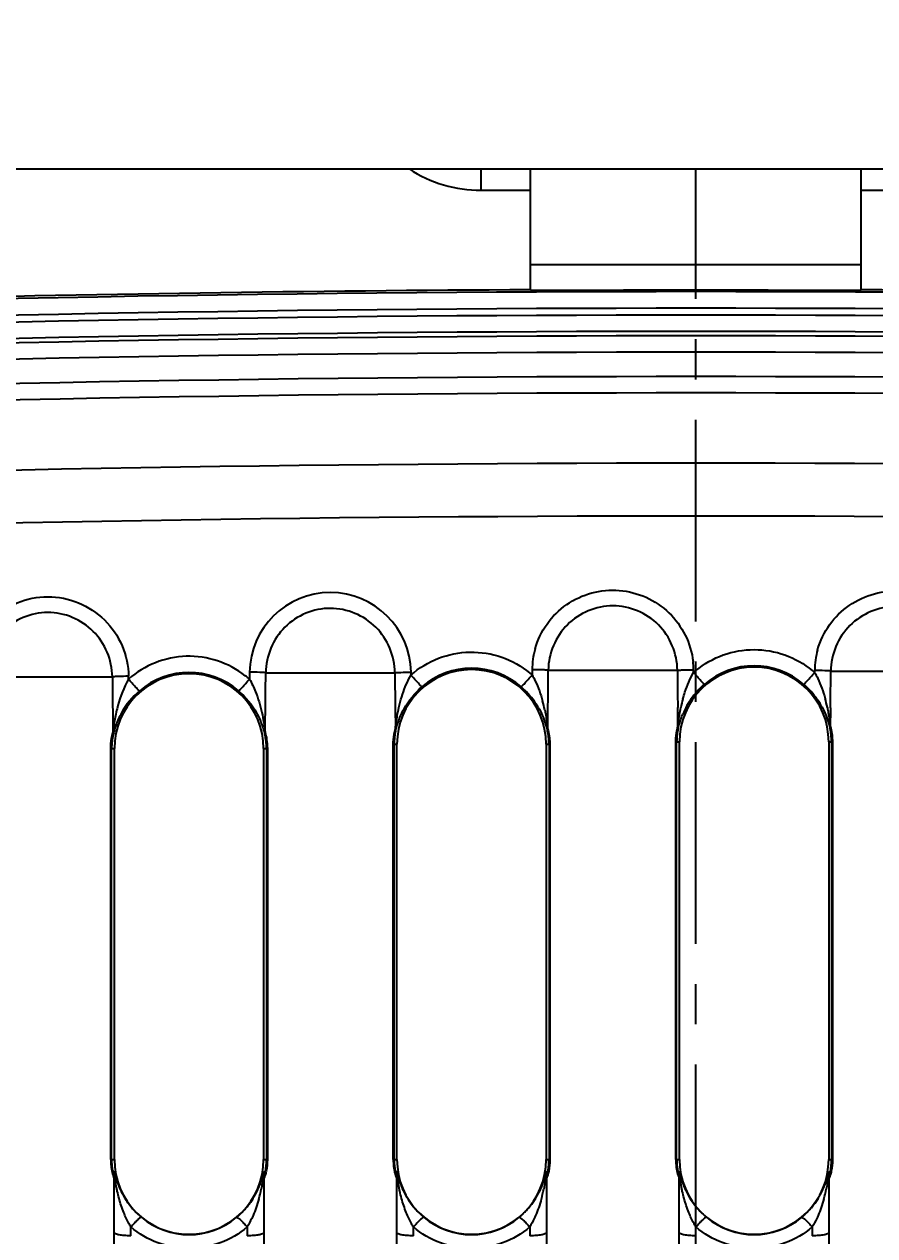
# Model space of a CAD drawing. Header units: millimetres. Extents: x 309 to 11345, y -1340 to 1318.
# Drawn here: x 10729.8 to 10781.3, y -406.6 to -333.2 of the extents above; entities that cross this region are included whole.
import ezdxf

# ---------------------------------------------------------------- set-up
doc = ezdxf.new("R2010")
doc.units = ezdxf.units.MM
doc.header["$LTSCALE"] = 16.335
doc.header["$PDMODE"] = 3
doc.header["$PDSIZE"] = 0.3125
doc.linetypes.add('CENTER', pattern=[0.6, 0.375, -0.075, 0.075, -0.075])
doc.linetypes.add('HIDDEN', pattern=[0.2, 0.1, -0.1])
doc.layers.get('0').update_dxf_attribs({"linetype": 'CONTINUOUS'})
doc.layers.get('Defpoints').update_dxf_attribs({"linetype": 'CONTINUOUS'})
doc.layers.add('DEFAULT_2', color=8, linetype='HIDDEN')
doc.styles.get("Standard").update_dxf_attribs({"font": 'txt', "width": 0.8})
doc.dimstyles.new('STANDARD$0', dxfattribs={"dimscale": 2, "dimtxt": 3, "dimasz": 3, "dimexe": 1.25, "dimexo": 0.625, "dimgap": 0.5, "dimtad": 0, "dimdsep": 46, "dimlunit": 6, "dimtxsty": 'Standard', "dimblk": 'CLOSEDBLANK', "dimcen": 0, "dimclrt": 2, "dimazin": 2, "dimtfac": 2, "dimtmove": 1, "dimatfit": 3, "dimfxl": 0, "dimtolj": 1, "dimtzin": 0, "dimarcsym": 0})

# ---------------------------------------------------------------- blocks, each defined once
blk = doc.blocks.new('_ClosedBlank')
at = {"color": 0, "linetype": 'ByBlock', "lineweight": -2}
for p, q in [((-1, 0.1667), (0, 0)), ((-1, 0.1667), (-1, -0.1667)), ((0, 0), (-1, -0.1667))]:
    blk.add_line(p, q, dxfattribs=at)
blk = doc.blocks.new('*D579')
at = {"color": 4, "lineweight": -2}
for p, q in [((10560.464, -415.746), (10560.464, -306.518)), ((10980.464, -415.746), (10980.464, -306.518)), ((10580.464, -309.018), (10740.501, -309.018)), ((10960.464, -309.018), (10812.501, -309.018))]:
    blk.add_line(p, q, dxfattribs=at)
at = {"layer": 'Defpoints', "color": 0}
for p in [(10980.464, -309.018), (10560.464, -416.996), (10980.464, -416.996)]:
    blk.add_point(p, dxfattribs=at)
at = {"color": 4, "lineweight": -2, "xscale": 20, "yscale": 20, "zscale": 20, "rotation": 180}
blk.add_blockref('_ClosedBlank', (10560.464, -309.018), dxfattribs=at)
at = {"color": 4, "lineweight": -2, "xscale": 20, "yscale": 20, "zscale": 20}
blk.add_blockref('_ClosedBlank', (10980.464, -309.018), dxfattribs=at)
at = {"color": 6, "insert": (10776.501, -309.018), "char_height": 20, "attachment_point": 5}
blk.add_mtext('\\A1;420.00', dxfattribs=at)

msp = doc.modelspace()

# ---------------------------------------------------------------- linework, layer by layer
at = {"color": 7, "linetype": 'Continuous'}
for p, q in [((10635.464, -341.996), (10905.464, -341.996)), ((10757.464, -343.286), (10757.464, -341.996)), ((10760.464, -349.311), (10760.464, -341.984)), ((10780.464, -349.311), (10780.464, -341.984)), ((10757.464, -343.286), (10760.464, -343.286)), ((10780.464, -343.286), (10783.464, -343.286)), ((10760.464, -347.786), (10780.464, -347.786)), ((10760.554, -372.3), (10760.551, -372.62)), ((10761.531, -372.337), (10769.343, -372.337)), ((10770.321, -372.469), (10770.32, -372.3)), ((10777.649, -372.351), (10777.646, -372.469)), ((10778.624, -372.387), (10786.436, -372.387)), ((10727.344, -372.739), (10735.156, -372.739)), ((10736.135, -372.873), (10736.132, -372.7)), ((10743.459, -372.451), (10743.456, -372.872)), ((10744.437, -372.488), (10752.25, -372.488)), ((10753.228, -372.621), (10753.226, -372.449)), ((10752.152, -401.949), (10752.152, -376.811)), ((10752.152, -376.811), (10752.376, -376.811)), ((10752.204, -401.949), (10752.204, -376.811)), ((10752.376, -401.949), (10752.376, -376.811)), ((10761.403, -376.811), (10761.403, -401.949)), ((10761.403, -376.811), (10761.627, -376.811)), ((10761.575, -376.811), (10761.575, -401.949)), ((10761.627, -376.811), (10761.627, -401.949)), ((10769.246, -401.949), (10769.246, -376.661)), ((10769.246, -376.661), (10769.47, -376.661)), ((10769.298, -401.949), (10769.298, -376.661)), ((10769.47, -401.949), (10769.47, -376.661)), ((10778.497, -376.661), (10778.497, -401.949)), ((10778.497, -376.661), (10778.721, -376.661)), ((10778.669, -376.661), (10778.669, -401.949)), ((10778.721, -376.661), (10778.721, -401.949)), ((10735.059, -401.949), (10735.059, -377.063)), ((10735.059, -377.063), (10735.283, -377.063)), ((10735.111, -401.949), (10735.111, -377.063)), ((10735.283, -401.949), (10735.283, -377.063)), ((10744.31, -377.063), (10744.31, -401.949)), ((10744.31, -377.063), (10744.534, -377.063)), ((10744.482, -377.063), (10744.482, -401.949)), ((10744.534, -377.063), (10744.534, -401.949)), ((10735.059, -401.949), (10735.283, -401.949)), ((10744.31, -401.949), (10744.534, -401.949)), ((10752.152, -401.949), (10752.376, -401.949)), ((10761.403, -401.949), (10761.627, -401.949)), ((10769.246, -401.949), (10769.47, -401.949)), ((10778.497, -401.949), (10778.721, -401.949)), ((10735.272, -406.377), (10735.272, -402.827)), ((10744.321, -402.827), (10744.321, -406.377)), ((10752.365, -406.377), (10752.365, -402.827)), ((10761.415, -402.827), (10761.415, -406.377)), ((10769.459, -406.377), (10769.459, -402.827)), ((10778.508, -402.827), (10778.508, -406.377)), ((10736.277, -406.557), (10736.277, -406.026)), ((10743.316, -406.026), (10743.316, -406.557)), ((10753.371, -406.557), (10753.371, -406.026)), ((10760.409, -406.026), (10760.409, -406.557)), ((10770.464, -406.557), (10770.464, -406.026)), ((10777.503, -406.026), (10777.503, -406.557))]:
    msp.add_line(p, q, dxfattribs=at)
at = {"color": 1, "linetype": 'CENTER', "ltscale": 1.990406}
msp.add_line((10770.464, -661.996), (10770.464, -341.984), dxfattribs=at)
at = {"color": 7, "linetype": 'Continuous'}
for centre, radius, start, end in [((10757.464, -335.286), 8, 237.00836, 270), ((10770.464, -2362.171), 2012.747, 85.604565, 94.395435), ((10770.464, -2362.171), 2012.885, 90.284646, 91.423372), ((10770.464, -2362.171), 2012.832, 89.715346, 90.284654), ((10770.464, -2362.171), 2012.885, 88.576628, 89.715354), ((10770.464, -2362.171), 2011.743, 85.604565, 94.395435), ((10770.464, -2362.171), 2011.326, 85.604565, 94.395435), ((10770.464, -2362.171), 2010.339, 85.604565, 94.395435), ((10770.464, -2362.171), 2010.069, 85.604565, 94.395435), ((10770.464, -2362.171), 2009.082, 85.604565, 94.395435), ((10770.464, -2362.171), 2007.606, 85.604565, 94.395435), ((10770.464, -2362.171), 2006.619, 85.604565, 94.395435), ((10770.464, -2362.171), 2002.364, 85.604565, 94.395435), ((10770.464, -2362.171), 1999.166, 85.604565, 94.395435), ((10748.343, -372.521), 4.886, 0.83588, 179.1817), ((10756.89, -376.811), 4.514, 0, 180), ((10756.89, -376.802), 4.584, 49.0593, 130.95993), ((10143.686, -367.625), 617.863, 359.236396, 359.563006), ((11310.12, -368.314), 540.792, 180.42622, 180.66495), ((10773.983, -376.661), 4.514, 0, 180), ((10765.861, -372.297), 4.459, 359.97395, 6.2887), ((10773.957, -376.605), 5.507, 129.35326, 131.32258), ((10773.983, -376.651), 4.585, 49.03814, 130.95715), ((10774.011, -376.602), 5.504, 48.67194, 50.64037), ((10236.071, -368.309), 542.568, 359.33486, 359.56931), ((11359.982, -367.811), 624.845, 180.451854, 180.761056), ((10739.796, -377.063), 4.514, 0, 180), ((10739.796, -377.053), 4.584, 49.08156, 130.96338), ((10739.319, -377.701), 6.359, 49.41764, 52.36708), ((10119.99, -367.722), 624.465, 359.23067, 359.562713), ((11372.215, -367.641), 619.984, 180.447881, 180.759619), ((10756.691, -377.083), 5.9, 49.14204, 50.99159), ((10756.59, -377.146), 5.041, 43.91371, 49.05108), ((10756.675, -377.065), 4.923, 29.81546, 43.92358), ((10774.18, -376.901), 4.902, 136.1861, 150.3353), ((10774.289, -377.002), 5.05, 130.96982, 136.21922), ((10773.678, -377.001), 5.049, 43.74135, 49.02591), ((10773.771, -376.913), 4.921, 29.61216, 43.74592), ((10752.357, -376.634), 9.16, 11.97638, 15.42534), ((10778.563, -376.493), 9.21, 164.79953, 168.09056), ((10774.157, -376.887), 4.875, 150.34876, 157.14573), ((10769.446, -376.483), 9.166, 11.87924, 15.48968), ((10739.796, -401.949), 4.514, 180, 0), ((10756.89, -401.949), 4.514, 180, 0), ((10773.983, -401.949), 4.514, 180, 0), ((10709.909, -401.817), 25.363, 357.65496, 357.92774), ((10734.33, -403.051), 0.942, 0.0141, 12.04563), ((10707.463, -401.728), 27.81, 357.92693, 358.06076), ((10734.362, -402.828), 0.91, 0.02514, 10.00062), ((10745.224, -402.826), 0.903, 170.04148, 180.08662), ((10745.263, -403.051), 0.942, 167.95478, 179.98403), ((10770.941, -401.769), 26.622, 181.93806, 182.33773), ((10727.003, -401.817), 25.363, 357.65496, 357.92774), ((10751.423, -403.051), 0.942, 0.0141, 12.04563), ((10724.557, -401.728), 27.81, 357.92693, 358.06076), ((10751.456, -402.828), 0.91, 0.02514, 10.00062), ((10762.318, -402.826), 0.903, 170.04148, 180.08662), ((10762.356, -403.051), 0.942, 167.95478, 179.98403), ((10788.035, -401.769), 26.622, 181.93806, 182.33773), ((10744.096, -401.817), 25.363, 357.65496, 357.92774), ((10768.517, -403.051), 0.942, 0.0141, 12.04563), ((10741.65, -401.728), 27.81, 357.92693, 358.06076), ((10768.549, -402.828), 0.91, 0.02514, 10.00062), ((10779.411, -402.826), 0.903, 170.04148, 180.08662), ((10779.45, -403.051), 0.942, 167.95478, 179.98403), ((10805.128, -401.769), 26.622, 181.93806, 182.33773), ((10735.494, -401.953), 8.852, 344.34027, 348.42163), ((10752.588, -401.953), 8.852, 344.34027, 348.42163), ((10769.681, -401.953), 8.852, 344.34027, 348.42163), ((10739.796, -402.001), 4.486, 230.05445, 309.94562), ((10756.89, -402.001), 4.486, 230.05445, 309.94562), ((10773.983, -402.001), 4.486, 230.05445, 309.94562)]:
    msp.add_arc(centre, radius, start, end, dxfattribs=at)
for points, knots in [([(10726.367, -372.703), (10726.373, -372.073), (10726.637, -370.802), (10727.729, -369.204), (10729.348, -368.137), (10731.249, -367.764), (10733.15, -368.136), (10734.769, -369.202), (10735.862, -370.8), (10736.127, -372.071), (10736.132, -372.7)], [0, 0, 0, 0, 0.124971, 0.249967, 0.374991, 0.500012, 0.625033, 0.750052, 0.875046, 1, 1, 1, 1]), ([(10760.73, -371.046), (10760.887, -370.511), (10761.375, -369.482), (10762.588, -368.283), (10764.135, -367.565), (10765.833, -367.41), (10767.485, -367.832), (10768.9, -368.786), (10769.898, -370.165), (10770.231, -371.256), (10770.293, -371.809)], [0, 0, 0, 0, 0.125, 0.250014, 0.375025, 0.500045, 0.62506, 0.750081, 0.875068, 1, 1, 1, 1]), ([(10777.825, -371.09), (10777.983, -370.555), (10778.472, -369.525), (10779.689, -368.329), (10781.238, -367.612), (10782.938, -367.464), (10784.588, -367.894), (10786.002, -368.844), (10786.836, -369.999), (10787.242, -371.04), (10787.361, -371.59), (10787.387, -371.867)], [0, 0, 0, 0, 0.12504, 0.250095, 0.375148, 0.500214, 0.625232, 0.75013, 0.874839, 0.937484, 1, 1, 1, 1]), ([(10752.25, -372.488), (10752.245, -371.981), (10752.029, -370.961), (10751.172, -369.661), (10749.872, -368.803), (10748.347, -368.483), (10746.821, -368.799), (10745.519, -369.656), (10744.658, -370.957), (10744.442, -371.979), (10744.437, -372.488)], [0, 0, 0, 0, 0.125071, 0.249972, 0.374885, 0.499675, 0.624474, 0.749465, 0.874594, 1, 1, 1, 1]), ([(10769.343, -372.337), (10769.338, -371.83), (10769.122, -370.81), (10768.265, -369.51), (10766.965, -368.652), (10765.441, -368.332), (10763.915, -368.648), (10762.612, -369.505), (10761.752, -370.807), (10761.535, -371.829), (10761.531, -372.337)], [0, 0, 0, 0, 0.125098, 0.250005, 0.374905, 0.499683, 0.624478, 0.749467, 0.874598, 1, 1, 1, 1]), ([(10786.436, -372.387), (10786.431, -371.88), (10786.216, -370.86), (10785.359, -369.56), (10784.059, -368.702), (10782.534, -368.382), (10781.008, -368.699), (10779.706, -369.556), (10778.845, -370.857), (10778.628, -371.879), (10778.624, -372.387)], [0, 0, 0, 0, 0.125095, 0.249996, 0.374892, 0.499668, 0.624466, 0.749461, 0.874598, 1, 1, 1, 1]), ([(10735.156, -372.739), (10735.152, -372.231), (10734.935, -371.209), (10734.074, -369.908), (10732.772, -369.051), (10731.246, -368.734), (10729.722, -369.054), (10728.421, -369.911), (10727.564, -371.212), (10727.349, -372.232), (10727.344, -372.739)], [0, 0, 0, 0, 0.125403, 0.250506, 0.375482, 0.500268, 0.625054, 0.749969, 0.874897, 1, 1, 1, 1]), ([(10743.202, -372.665), (10742.698, -372.278), (10741.555, -371.657), (10739.627, -371.381), (10737.721, -371.771), (10736.614, -372.454), (10736.135, -372.873)], [0, 0, 0, 0, 0.249987, 0.500012, 0.750044, 1, 1, 1, 1]), ([(10753.228, -372.621), (10753.717, -372.197), (10754.845, -371.502), (10756.791, -371.123), (10758.75, -371.434), (10759.902, -372.09), (10760.405, -372.498)], [0, 0, 0, 0, 0.249943, 0.499951, 0.749957, 1, 1, 1, 1]), ([(10770.465, -372.347), (10770.954, -371.946), (10772.078, -371.305), (10773.984, -370.974), (10775.889, -371.305), (10777.013, -371.946), (10777.502, -372.347)], [0, 0, 0, 0, 0.250043, 0.5, 0.749957, 1, 1, 1, 1]), ([(10761.531, -372.337), (10761.488, -372.33), (10761.368, -372.322), (10761.043, -372.306), (10760.76, -372.302), (10760.554, -372.3)], [0, 0, 0, 0, 0.133581, 0.367162, 1, 1, 1, 1]), ([(10769.343, -372.337), (10769.385, -372.33), (10769.504, -372.322), (10769.83, -372.306), (10770.113, -372.301), (10770.321, -372.3)], [0, 0, 0, 0, 0.132518, 0.36516, 1, 1, 1, 1]), ([(10778.624, -372.387), (10778.581, -372.38), (10778.461, -372.372), (10778.136, -372.356), (10777.853, -372.351), (10777.647, -372.349)], [0, 0, 0, 0, 0.133435, 0.366935, 1, 1, 1, 1]), ([(10736.132, -372.7), (10735.926, -372.702), (10735.644, -372.707), (10735.319, -372.724), (10735.199, -372.732), (10735.156, -372.739)], [0, 0, 0, 0, 0.633181, 0.866642, 1, 1, 1, 1]), ([(10736.134, -372.873), (10735.852, -373.372), (10735.545, -374.182), (10735.295, -375.285), (10735.226, -375.839), (10735.192, -376.111)], [0, 0, 0, 0, 0.507123, 0.757152, 1, 1, 1, 1]), ([(10736.791, -373.592), (10736.782, -373.588), (10736.759, -373.562), (10736.712, -373.518), (10736.645, -373.446), (10736.522, -373.313), (10736.35, -373.119), (10736.207, -372.957), (10736.134, -372.873)], [0, 0, 0, 0, 0.030903, 0.099655, 0.201989, 0.333511, 0.658572, 1, 1, 1, 1]), ([(10742.799, -373.589), (10742.807, -373.586), (10742.827, -373.564), (10742.87, -373.524), (10742.933, -373.457), (10743.054, -373.327), (10743.231, -373.129), (10743.379, -372.96), (10743.456, -372.872)], [0, 0, 0, 0, 0.027298, 0.088794, 0.183246, 0.309276, 0.637838, 1, 1, 1, 1]), ([(10743.456, -372.872), (10743.596, -373.117), (10743.901, -373.769), (10744.226, -374.857), (10744.352, -375.697), (10744.399, -376.106)], [0, 0, 0, 0, 0.250173, 0.635163, 1, 1, 1, 1]), ([(10744.437, -372.488), (10744.394, -372.481), (10744.274, -372.473), (10743.949, -372.457), (10743.667, -372.453), (10743.46, -372.451)], [0, 0, 0, 0, 0.133637, 0.367276, 1, 1, 1, 1]), ([(10752.25, -372.488), (10752.292, -372.481), (10752.411, -372.473), (10752.736, -372.456), (10753.019, -372.451), (10753.226, -372.449)], [0, 0, 0, 0, 0.132392, 0.364926, 1, 1, 1, 1]), ([(10752.285, -375.861), (10752.316, -375.593), (10752.408, -374.894), (10752.679, -373.792), (10753.017, -372.993), (10753.228, -372.621)], [0, 0, 0, 0, 0.238237, 0.622282, 1, 1, 1, 1]), ([(10753.884, -373.34), (10753.876, -373.336), (10753.856, -373.314), (10753.813, -373.274), (10753.75, -373.206), (10753.629, -373.076), (10753.453, -372.878), (10753.305, -372.709), (10753.228, -372.621)], [0, 0, 0, 0, 0.027303, 0.088909, 0.183502, 0.309648, 0.638211, 1, 1, 1, 1]), ([(10759.894, -373.339), (10759.902, -373.335), (10759.922, -373.313), (10759.965, -373.273), (10760.028, -373.206), (10760.149, -373.075), (10760.326, -372.877), (10760.474, -372.709), (10760.551, -372.62)], [0, 0, 0, 0, 0.027273, 0.08878, 0.183259, 0.309323, 0.637929, 1, 1, 1, 1]), ([(10760.551, -372.62), (10760.619, -372.741), (10760.88, -373.245), (10761.073, -373.784), (10761.187, -374.197)], [0, 0, 0, 0, 0.244042, 1, 1, 1, 1]), ([(10769.676, -374.079), (10769.714, -373.937), (10769.881, -373.382), (10770.108, -372.844), (10770.321, -372.469)], [0, 0, 0, 0, 0.253976, 1, 1, 1, 1]), ([(10770.978, -373.189), (10770.97, -373.185), (10770.95, -373.163), (10770.907, -373.123), (10770.844, -373.055), (10770.723, -372.924), (10770.546, -372.726), (10770.398, -372.558), (10770.321, -372.469)], [0, 0, 0, 0, 0.027294, 0.088906, 0.183514, 0.309682, 0.638276, 1, 1, 1, 1]), ([(10776.989, -373.189), (10776.997, -373.185), (10777.017, -373.163), (10777.06, -373.123), (10777.123, -373.056), (10777.244, -372.925), (10777.421, -372.726), (10777.569, -372.558), (10777.646, -372.469)], [0, 0, 0, 0, 0.027227, 0.088711, 0.183181, 0.309251, 0.6379, 1, 1, 1, 1]), ([(10777.646, -372.469), (10777.714, -372.589), (10777.973, -373.09), (10778.165, -373.625), (10778.279, -374.036)], [0, 0, 0, 0, 0.244018, 1, 1, 1, 1]), ([(10736.791, -373.591), (10736.359, -373.964), (10735.824, -374.625), (10735.38, -375.588), (10735.252, -376.059), (10735.196, -376.279)], [0, 0, 0, 0, 0.53929, 0.784635, 1, 1, 1, 1]), ([(10742.799, -373.589), (10743.229, -373.962), (10743.768, -374.622), (10744.21, -375.585), (10744.341, -376.055), (10744.395, -376.276)], [0, 0, 0, 0, 0.539229, 0.785084, 1, 1, 1, 1]), ([(10752.29, -376.029), (10752.344, -375.808), (10752.475, -375.337), (10752.916, -374.372), (10753.454, -373.713), (10753.884, -373.34)], [0, 0, 0, 0, 0.215481, 0.461189, 1, 1, 1, 1]), ([(10760.947, -374.617), (10761.008, -374.724), (10761.222, -375.133), (10761.375, -375.572), (10761.458, -375.9)], [0, 0, 0, 0, 0.26617, 1, 1, 1, 1]), ([(10769.378, -375.713), (10769.387, -375.628), (10769.431, -375.252), (10769.491, -374.878), (10769.552, -374.593)], [0, 0, 0, 0, 0.227541, 1, 1, 1, 1]), ([(10778.049, -374.481), (10778.109, -374.587), (10778.321, -374.993), (10778.472, -375.429), (10778.553, -375.755)], [0, 0, 0, 0, 0.265917, 1, 1, 1, 1]), ([(10778.416, -374.597), (10778.436, -374.693), (10778.509, -375.063), (10778.558, -375.437), (10778.589, -375.714)], [0, 0, 0, 0, 0.261701, 1, 1, 1, 1]), ([(10761.318, -374.733), (10761.339, -374.83), (10761.412, -375.203), (10761.462, -375.58), (10761.494, -375.859)], [0, 0, 0, 0, 0.262106, 1, 1, 1, 1]), ([(10769.382, -375.881), (10769.399, -375.815), (10769.472, -375.513), (10769.571, -375.217), (10769.665, -374.993)], [0, 0, 0, 0, 0.219349, 1, 1, 1, 1]), ([(10744.399, -376.106), (10744.437, -376.241), (10744.513, -376.556), (10744.531, -376.88), (10744.534, -377.063)], [0, 0, 0, 0, 0.434762, 1, 1, 1, 1]), ([(10752.152, -376.811), (10752.152, -376.718), (10752.165, -376.398), (10752.218, -376.078), (10752.285, -375.861)], [0, 0, 0, 0, 0.289844, 1, 1, 1, 1]), ([(10752.29, -376.029), (10752.262, -376.142), (10752.222, -376.403), (10752.204, -376.665), (10752.204, -376.811)], [0, 0, 0, 0, 0.443561, 1, 1, 1, 1]), ([(10761.458, -375.9), (10761.466, -375.933), (10761.477, -375.975), (10761.487, -376.018), (10761.49, -376.027)], [0, 0, 0, 0, 0.768565, 1, 1, 1, 1]), ([(10761.575, -376.811), (10761.575, -376.665), (10761.558, -376.402), (10761.517, -376.141), (10761.49, -376.027)], [0, 0, 0, 0, 0.557125, 1, 1, 1, 1]), ([(10761.494, -375.859), (10761.504, -375.896), (10761.555, -376.079), (10761.59, -376.267), (10761.606, -376.418)], [0, 0, 0, 0, 0.204255, 1, 1, 1, 1]), ([(10769.246, -376.661), (10769.246, -376.585), (10769.255, -376.312), (10769.294, -376.039), (10769.341, -375.846)], [0, 0, 0, 0, 0.274312, 1, 1, 1, 1]), ([(10769.382, -375.881), (10769.355, -375.994), (10769.315, -376.253), (10769.298, -376.515), (10769.298, -376.661)], [0, 0, 0, 0, 0.444258, 1, 1, 1, 1]), ([(10769.341, -375.846), (10769.344, -375.834), (10769.356, -375.789), (10769.368, -375.745), (10769.378, -375.713)], [0, 0, 0, 0, 0.271191, 1, 1, 1, 1]), ([(10778.553, -375.755), (10778.561, -375.787), (10778.572, -375.829), (10778.582, -375.871), (10778.584, -375.881)], [0, 0, 0, 0, 0.768133, 1, 1, 1, 1]), ([(10778.669, -376.661), (10778.669, -376.515), (10778.651, -376.254), (10778.612, -375.994), (10778.584, -375.881)], [0, 0, 0, 0, 0.555847, 1, 1, 1, 1]), ([(10778.589, -375.714), (10778.599, -375.751), (10778.65, -375.933), (10778.684, -376.12), (10778.699, -376.27)], [0, 0, 0, 0, 0.205412, 1, 1, 1, 1]), ([(10735.059, -377.063), (10735.059, -376.97), (10735.072, -376.649), (10735.125, -376.329), (10735.192, -376.111)], [0, 0, 0, 0, 0.290028, 1, 1, 1, 1]), ([(10735.196, -376.279), (10735.169, -376.393), (10735.128, -376.653), (10735.111, -376.916), (10735.111, -377.063)], [0, 0, 0, 0, 0.443283, 1, 1, 1, 1]), ([(10744.482, -377.063), (10744.482, -376.915), (10744.464, -376.651), (10744.423, -376.389), (10744.395, -376.276)], [0, 0, 0, 0, 0.55798, 1, 1, 1, 1]), ([(10735.059, -401.949), (10735.059, -402.03), (10735.065, -402.191), (10735.086, -402.414), (10735.127, -402.64), (10735.153, -402.789), (10735.272, -403.138), (10735.272, -403.051)], [0, 0, 0, 0, 0.21499, 0.42121, 0.609642, 0.77114, 1, 1, 1, 1]), ([(10735.111, -401.949), (10735.111, -402.061), (10735.119, -402.226), (10735.142, -402.436), (10735.163, -402.574), (10735.186, -402.689), (10735.206, -402.782), (10735.227, -402.833), (10735.236, -402.869), (10735.245, -402.871)], [0, 0, 0, 0, 0.358861, 0.52633, 0.677356, 0.80557, 0.905304, 0.971566, 1, 1, 1, 1]), ([(10744.342, -402.855), (10744.342, -402.86), (10744.344, -402.878), (10744.371, -402.84), (10744.379, -402.79), (10744.411, -402.68), (10744.435, -402.54), (10744.45, -402.432), (10744.457, -402.374)], [0, 0, 0, 0, 0.031532, 0.058615, 0.179548, 0.387286, 0.666665, 1, 1, 1, 1]), ([(10744.534, -401.949), (10744.534, -402.181), (10744.504, -402.502), (10744.415, -402.862), (10744.371, -402.995), (10744.349, -403.042)], [0, 0, 0, 0, 0.62537, 0.85881, 1, 1, 1, 1]), ([(10744.457, -402.374), (10744.461, -402.34), (10744.475, -402.198), (10744.482, -402.057), (10744.482, -401.949)], [0, 0, 0, 0, 0.240833, 1, 1, 1, 1]), ([(10752.152, -401.949), (10752.152, -402.03), (10752.158, -402.191), (10752.179, -402.414), (10752.22, -402.64), (10752.247, -402.789), (10752.365, -403.138), (10752.365, -403.051)], [0, 0, 0, 0, 0.21499, 0.42121, 0.609642, 0.77114, 1, 1, 1, 1]), ([(10752.204, -401.949), (10752.204, -402.061), (10752.213, -402.226), (10752.236, -402.436), (10752.256, -402.574), (10752.279, -402.689), (10752.3, -402.782), (10752.321, -402.833), (10752.33, -402.869), (10752.338, -402.871)], [0, 0, 0, 0, 0.358861, 0.52633, 0.677356, 0.80557, 0.905304, 0.971566, 1, 1, 1, 1]), ([(10761.435, -402.855), (10761.436, -402.86), (10761.438, -402.878), (10761.464, -402.84), (10761.473, -402.79), (10761.505, -402.68), (10761.528, -402.54), (10761.544, -402.432), (10761.55, -402.374)], [0, 0, 0, 0, 0.031532, 0.058615, 0.179548, 0.387286, 0.666665, 1, 1, 1, 1]), ([(10761.627, -401.949), (10761.627, -402.181), (10761.598, -402.502), (10761.508, -402.862), (10761.465, -402.995), (10761.442, -403.042)], [0, 0, 0, 0, 0.62537, 0.85881, 1, 1, 1, 1]), ([(10761.55, -402.374), (10761.554, -402.34), (10761.568, -402.198), (10761.575, -402.057), (10761.575, -401.949)], [0, 0, 0, 0, 0.240833, 1, 1, 1, 1]), ([(10769.246, -401.949), (10769.246, -402.03), (10769.252, -402.191), (10769.273, -402.414), (10769.314, -402.64), (10769.34, -402.789), (10769.459, -403.138), (10769.459, -403.051)], [0, 0, 0, 0, 0.21499, 0.42121, 0.609642, 0.77114, 1, 1, 1, 1]), ([(10769.298, -401.949), (10769.298, -402.061), (10769.306, -402.226), (10769.329, -402.436), (10769.35, -402.574), (10769.373, -402.689), (10769.393, -402.782), (10769.414, -402.833), (10769.423, -402.869), (10769.432, -402.871)], [0, 0, 0, 0, 0.358861, 0.52633, 0.677356, 0.80557, 0.905304, 0.971566, 1, 1, 1, 1]), ([(10778.529, -402.855), (10778.529, -402.86), (10778.531, -402.878), (10778.558, -402.84), (10778.566, -402.79), (10778.598, -402.68), (10778.622, -402.54), (10778.637, -402.432), (10778.644, -402.374)], [0, 0, 0, 0, 0.031532, 0.058615, 0.179548, 0.387286, 0.666665, 1, 1, 1, 1]), ([(10778.721, -401.949), (10778.721, -402.181), (10778.691, -402.502), (10778.602, -402.862), (10778.558, -402.995), (10778.536, -403.042)], [0, 0, 0, 0, 0.62537, 0.85881, 1, 1, 1, 1]), ([(10778.644, -402.374), (10778.648, -402.34), (10778.662, -402.198), (10778.669, -402.057), (10778.669, -401.949)], [0, 0, 0, 0, 0.240833, 1, 1, 1, 1]), ([(10735.563, -404.297), (10735.523, -404.15), (10735.468, -403.929), (10735.407, -403.632), (10735.367, -403.413), (10735.332, -403.196), (10735.309, -403.026), (10735.29, -402.892), (10735.287, -402.844), (10735.272, -402.781), (10735.272, -402.817), (10735.272, -402.827)], [0, 0, 0, 0, 0.292745, 0.438531, 0.582185, 0.722214, 0.857925, 0.920652, 0.965542, 0.980282, 1, 1, 1, 1]), ([(10744.321, -402.827), (10744.321, -402.723), (10744.26, -403.221), (10744.226, -403.406), (10744.186, -403.63), (10744.165, -403.73)], [0, 0, 0, 0, 0.341301, 0.66521, 1, 1, 1, 1]), ([(10744.349, -403.042), (10744.343, -403.053), (10744.329, -403.089), (10744.321, -403.059), (10744.321, -403.051)], [0, 0, 0, 0, 0.623232, 1, 1, 1, 1]), ([(10752.657, -404.297), (10752.616, -404.15), (10752.562, -403.929), (10752.5, -403.632), (10752.46, -403.413), (10752.425, -403.196), (10752.403, -403.026), (10752.384, -402.892), (10752.38, -402.844), (10752.365, -402.781), (10752.365, -402.817), (10752.365, -402.827)], [0, 0, 0, 0, 0.292745, 0.438531, 0.582185, 0.722214, 0.857925, 0.920652, 0.965542, 0.980282, 1, 1, 1, 1]), ([(10761.415, -402.827), (10761.415, -402.723), (10761.354, -403.221), (10761.32, -403.406), (10761.279, -403.63), (10761.259, -403.73)], [0, 0, 0, 0, 0.341301, 0.66521, 1, 1, 1, 1]), ([(10761.442, -403.042), (10761.437, -403.053), (10761.423, -403.089), (10761.415, -403.059), (10761.415, -403.051)], [0, 0, 0, 0, 0.623232, 1, 1, 1, 1]), ([(10769.75, -404.297), (10769.71, -404.15), (10769.655, -403.929), (10769.594, -403.632), (10769.554, -403.413), (10769.519, -403.196), (10769.496, -403.026), (10769.477, -402.892), (10769.474, -402.844), (10769.459, -402.781), (10769.459, -402.817), (10769.459, -402.827)], [0, 0, 0, 0, 0.292745, 0.438531, 0.582185, 0.722214, 0.857925, 0.920652, 0.965542, 0.980282, 1, 1, 1, 1]), ([(10778.508, -402.827), (10778.508, -402.723), (10778.447, -403.221), (10778.413, -403.406), (10778.373, -403.63), (10778.352, -403.73)], [0, 0, 0, 0, 0.341301, 0.66521, 1, 1, 1, 1]), ([(10778.536, -403.042), (10778.53, -403.053), (10778.516, -403.089), (10778.508, -403.059), (10778.508, -403.051)], [0, 0, 0, 0, 0.623232, 1, 1, 1, 1]), ([(10736.277, -406.026), (10736.237, -405.958), (10736.078, -405.675), (10735.941, -405.38), (10735.85, -405.152)], [0, 0, 0, 0, 0.243206, 1, 1, 1, 1]), ([(10743.668, -405.33), (10743.642, -405.391), (10743.535, -405.628), (10743.414, -405.859), (10743.316, -406.026)], [0, 0, 0, 0, 0.255328, 1, 1, 1, 1]), ([(10753.371, -406.026), (10753.33, -405.958), (10753.172, -405.675), (10753.035, -405.38), (10752.943, -405.152)], [0, 0, 0, 0, 0.243206, 1, 1, 1, 1]), ([(10760.762, -405.33), (10760.735, -405.391), (10760.628, -405.628), (10760.507, -405.859), (10760.409, -406.026)], [0, 0, 0, 0, 0.255328, 1, 1, 1, 1]), ([(10770.464, -406.026), (10770.424, -405.958), (10770.265, -405.675), (10770.128, -405.38), (10770.037, -405.152)], [0, 0, 0, 0, 0.243206, 1, 1, 1, 1]), ([(10777.855, -405.33), (10777.829, -405.391), (10777.722, -405.628), (10777.601, -405.859), (10777.503, -406.026)], [0, 0, 0, 0, 0.255328, 1, 1, 1, 1]), ([(10736.916, -405.44), (10736.906, -405.437), (10736.877, -405.448), (10736.8, -405.494), (10736.665, -405.611), (10736.481, -405.798), (10736.347, -405.946), (10736.277, -406.026)], [0, 0, 0, 0, 0.034741, 0.098259, 0.315025, 0.636274, 1, 1, 1, 1]), ([(10743.316, -406.026), (10742.833, -406.437), (10741.711, -407.096), (10739.796, -407.438), (10737.882, -407.096), (10736.76, -406.437), (10736.277, -406.026)], [0, 0, 0, 0, 0.249583, 0.500006, 0.750427, 1, 1, 1, 1]), ([(10742.677, -405.44), (10742.688, -405.437), (10742.721, -405.451), (10742.773, -405.483), (10742.844, -405.54), (10742.964, -405.647), (10743.124, -405.811), (10743.251, -405.952), (10743.316, -406.026)], [0, 0, 0, 0, 0.039768, 0.112527, 0.216204, 0.346578, 0.663689, 1, 1, 1, 1]), ([(10754.01, -405.44), (10754, -405.437), (10753.97, -405.448), (10753.893, -405.494), (10753.759, -405.611), (10753.574, -405.798), (10753.44, -405.946), (10753.371, -406.026)], [0, 0, 0, 0, 0.034741, 0.098259, 0.315025, 0.636274, 1, 1, 1, 1]), ([(10760.409, -406.026), (10759.926, -406.437), (10758.805, -407.096), (10756.89, -407.438), (10754.975, -407.096), (10753.854, -406.437), (10753.371, -406.026)], [0, 0, 0, 0, 0.249583, 0.500006, 0.750427, 1, 1, 1, 1]), ([(10759.77, -405.44), (10759.781, -405.437), (10759.815, -405.451), (10759.866, -405.483), (10759.938, -405.54), (10760.057, -405.647), (10760.217, -405.811), (10760.345, -405.952), (10760.409, -406.026)], [0, 0, 0, 0, 0.039768, 0.112527, 0.216204, 0.346578, 0.663689, 1, 1, 1, 1]), ([(10771.103, -405.44), (10771.093, -405.437), (10771.064, -405.448), (10770.987, -405.494), (10770.852, -405.611), (10770.668, -405.798), (10770.534, -405.946), (10770.464, -406.026)], [0, 0, 0, 0, 0.034741, 0.098259, 0.315025, 0.636274, 1, 1, 1, 1]), ([(10777.503, -406.026), (10777.02, -406.437), (10775.898, -407.096), (10773.983, -407.438), (10772.069, -407.096), (10770.947, -406.437), (10770.464, -406.026)], [0, 0, 0, 0, 0.249583, 0.500006, 0.750427, 1, 1, 1, 1]), ([(10776.864, -405.44), (10776.875, -405.437), (10776.908, -405.451), (10776.96, -405.483), (10777.031, -405.54), (10777.151, -405.647), (10777.311, -405.811), (10777.438, -405.952), (10777.503, -406.026)], [0, 0, 0, 0, 0.039768, 0.112527, 0.216204, 0.346578, 0.663689, 1, 1, 1, 1]), ([(10735.272, -428.691), (10735.272, -426.837), (10735.221, -423.118), (10735.177, -417.534), (10735.221, -411.95), (10735.272, -408.231), (10735.272, -406.377)], [0, 0, 0, 0, 0.249324, 0.499998, 0.750687, 1, 1, 1, 1]), ([(10736.277, -406.557), (10736.144, -406.557), (10735.909, -406.55), (10735.589, -406.512), (10735.402, -406.472), (10735.272, -406.413), (10735.272, -406.377)], [0, 0, 0, 0, 0.384296, 0.684921, 0.894812, 1, 1, 1, 1]), ([(10744.321, -406.377), (10744.321, -406.413), (10744.191, -406.472), (10744.003, -406.512), (10743.684, -406.55), (10743.449, -406.557), (10743.316, -406.557)], [0, 0, 0, 0, 0.105188, 0.315079, 0.615704, 1, 1, 1, 1]), ([(10744.321, -406.377), (10744.321, -408.231), (10744.372, -411.95), (10744.416, -417.534), (10744.372, -423.118), (10744.321, -426.837), (10744.321, -428.691)], [0, 0, 0, 0, 0.249311, 0.500002, 0.750674, 1, 1, 1, 1]), ([(10752.365, -428.691), (10752.365, -426.837), (10752.314, -423.118), (10752.271, -417.534), (10752.314, -411.95), (10752.365, -408.231), (10752.365, -406.377)], [0, 0, 0, 0, 0.249324, 0.499998, 0.750687, 1, 1, 1, 1]), ([(10753.371, -406.557), (10753.237, -406.557), (10753.002, -406.55), (10752.683, -406.512), (10752.495, -406.472), (10752.365, -406.413), (10752.365, -406.377)], [0, 0, 0, 0, 0.384296, 0.684921, 0.894812, 1, 1, 1, 1]), ([(10761.415, -406.377), (10761.414, -406.413), (10761.285, -406.472), (10761.097, -406.512), (10760.777, -406.55), (10760.543, -406.557), (10760.409, -406.557)], [0, 0, 0, 0, 0.105188, 0.315079, 0.615704, 1, 1, 1, 1]), ([(10761.415, -406.377), (10761.415, -408.231), (10761.465, -411.95), (10761.509, -417.534), (10761.465, -423.118), (10761.415, -426.837), (10761.415, -428.691)], [0, 0, 0, 0, 0.249311, 0.500002, 0.750674, 1, 1, 1, 1]), ([(10769.459, -428.691), (10769.459, -426.837), (10769.408, -423.118), (10769.364, -417.534), (10769.408, -411.95), (10769.459, -408.231), (10769.459, -406.377)], [0, 0, 0, 0, 0.249324, 0.499998, 0.750687, 1, 1, 1, 1]), ([(10770.464, -406.557), (10770.331, -406.557), (10770.096, -406.55), (10769.776, -406.512), (10769.589, -406.472), (10769.459, -406.413), (10769.459, -406.377)], [0, 0, 0, 0, 0.384296, 0.684921, 0.894812, 1, 1, 1, 1]), ([(10778.508, -406.377), (10778.508, -406.413), (10778.378, -406.472), (10778.19, -406.512), (10777.871, -406.55), (10777.636, -406.557), (10777.503, -406.557)], [0, 0, 0, 0, 0.105188, 0.315079, 0.615704, 1, 1, 1, 1]), ([(10778.508, -406.377), (10778.508, -408.231), (10778.559, -411.95), (10778.602, -417.534), (10778.559, -423.118), (10778.508, -426.837), (10778.508, -428.691)], [0, 0, 0, 0, 0.249311, 0.500002, 0.750674, 1, 1, 1, 1])]:
    msp.add_open_spline(points, degree=3, knots=knots, dxfattribs=at)
for points in [[(10760.73, -371.046), (10760.617, -371.452), (10760.559, -371.878), (10760.556, -372.3)], [(10777.825, -371.09), (10777.71, -371.499), (10777.652, -371.927), (10777.649, -372.351)], [(10769.378, -375.713), (10769.373, -375.339), (10769.368, -374.964), (10769.364, -374.59)], [(10778.602, -374.607), (10778.598, -374.976), (10778.594, -375.345), (10778.589, -375.714)], [(10744.395, -376.276), (10744.388, -376.22), (10744.39, -376.162), (10744.399, -376.107)], [(10752.29, -376.029), (10752.296, -375.973), (10752.295, -375.916), (10752.285, -375.861)], [(10761.49, -376.028), (10761.483, -375.972), (10761.484, -375.914), (10761.494, -375.859)], [(10769.382, -375.881), (10769.389, -375.825), (10769.387, -375.768), (10769.378, -375.713)], [(10778.584, -375.881), (10778.578, -375.826), (10778.579, -375.769), (10778.589, -375.714)], [(10735.192, -376.111), (10735.201, -376.166), (10735.203, -376.224), (10735.196, -376.279)], [(10761.606, -376.418), (10761.619, -376.549), (10761.625, -376.68), (10761.627, -376.811)], [(10778.699, -376.27), (10778.713, -376.399), (10778.719, -376.53), (10778.721, -376.661)], [(10735.85, -405.152), (10735.738, -404.873), (10735.643, -404.587), (10735.563, -404.297)], [(10744.017, -404.342), (10743.923, -404.678), (10743.807, -405.01), (10743.668, -405.33)], [(10752.943, -405.152), (10752.831, -404.873), (10752.736, -404.587), (10752.657, -404.297)], [(10761.11, -404.342), (10761.016, -404.678), (10760.901, -405.01), (10760.762, -405.33)], [(10770.037, -405.152), (10769.925, -404.873), (10769.83, -404.587), (10769.75, -404.297)], [(10778.204, -404.342), (10778.11, -404.678), (10777.994, -405.01), (10777.855, -405.33)]]:
    msp.add_open_spline(points, degree=3, dxfattribs=at)
at = {"layer": 'DEFAULT_2', "color": 8, "linetype": 'HIDDEN'}
for p, q in [((10760.464, -349.311), (10760.464, -349.364)), ((10780.464, -349.364), (10780.464, -349.311))]:
    msp.add_line(p, q, dxfattribs=at)
for centre, radius, start, end in [((10739.95, -401.774), 4.755, 204.00479, 212.46409), ((10757.043, -401.774), 4.755, 204.00479, 212.46409), ((10774.137, -401.774), 4.755, 204.00479, 212.46409), ((10740.012, -401.733), 4.83, 212.48932, 230.13931), ((10739.637, -401.771), 4.762, 328.2044, 331.73176), ((10757.105, -401.733), 4.83, 212.48932, 230.13931), ((10756.73, -401.771), 4.762, 328.2044, 331.73176), ((10774.199, -401.733), 4.83, 212.48932, 230.13931), ((10773.824, -401.771), 4.762, 328.2044, 331.73176)]:
    msp.add_arc(centre, radius, start, end, dxfattribs=at)
for points, knots in [([(10735.258, -402.67), (10735.258, -402.665), (10735.259, -402.649), (10735.274, -402.675), (10735.277, -402.703), (10735.293, -402.758), (10735.308, -402.822), (10735.326, -402.895), (10735.346, -402.971), (10735.391, -403.133), (10735.47, -403.383), (10735.557, -403.6), (10735.606, -403.709)], [0, 0, 0, 0, 0.012979, 0.022308, 0.053739, 0.104199, 0.165791, 0.232669, 0.303205, 0.376293, 0.682255, 1, 1, 1, 1]), ([(10743.831, -404.026), (10743.954, -403.797), (10744.108, -403.445), (10744.233, -403.026), (10744.288, -402.814), (10744.308, -402.719), (10744.32, -402.68)], [0, 0, 0, 0, 0.542831, 0.797747, 0.913384, 1, 1, 1, 1]), ([(10752.351, -402.67), (10752.351, -402.665), (10752.352, -402.649), (10752.368, -402.675), (10752.371, -402.703), (10752.387, -402.758), (10752.401, -402.822), (10752.42, -402.895), (10752.439, -402.971), (10752.484, -403.133), (10752.563, -403.383), (10752.651, -403.6), (10752.699, -403.709)], [0, 0, 0, 0, 0.012979, 0.022308, 0.053739, 0.104199, 0.165791, 0.232669, 0.303205, 0.376293, 0.682255, 1, 1, 1, 1]), ([(10760.925, -404.026), (10761.048, -403.797), (10761.202, -403.445), (10761.327, -403.026), (10761.381, -402.814), (10761.401, -402.719), (10761.414, -402.68)], [0, 0, 0, 0, 0.542831, 0.797747, 0.913384, 1, 1, 1, 1]), ([(10769.445, -402.67), (10769.445, -402.665), (10769.446, -402.649), (10769.461, -402.675), (10769.464, -402.703), (10769.48, -402.758), (10769.495, -402.822), (10769.513, -402.895), (10769.533, -402.971), (10769.578, -403.133), (10769.657, -403.383), (10769.744, -403.6), (10769.793, -403.709)], [0, 0, 0, 0, 0.012979, 0.022308, 0.053739, 0.104199, 0.165791, 0.232669, 0.303205, 0.376293, 0.682255, 1, 1, 1, 1]), ([(10778.018, -404.026), (10778.141, -403.797), (10778.295, -403.445), (10778.42, -403.026), (10778.475, -402.814), (10778.495, -402.719), (10778.507, -402.68)], [0, 0, 0, 0, 0.542831, 0.797747, 0.913384, 1, 1, 1, 1]), ([(10742.677, -405.44), (10742.776, -405.357), (10743.157, -405.012), (10743.482, -404.606), (10743.685, -404.28)], [0, 0, 0, 0, 0.25291, 1, 1, 1, 1]), ([(10759.77, -405.44), (10759.87, -405.357), (10760.25, -405.012), (10760.576, -404.606), (10760.778, -404.28)], [0, 0, 0, 0, 0.25291, 1, 1, 1, 1]), ([(10776.864, -405.44), (10776.963, -405.357), (10777.344, -405.012), (10777.669, -404.606), (10777.872, -404.28)], [0, 0, 0, 0, 0.25291, 1, 1, 1, 1])]:
    msp.add_open_spline(points, degree=3, knots=knots, dxfattribs=at)

# ---------------------------------------------------------------- dimensions: what is measured, and where the dimension line sits
dim = msp.add_linear_dim(base=(10980.464, -309.018), p1=(10560.464, -416.996), p2=(10980.464, -416.996), dimstyle='STANDARD$0', override={"dimtxt": 10, "dimasz": 10, "dimgap": 0, "dimzin": 0, "dimclrd": 4, "dimclre": 4, "dimclrt": 6})
dim.commit()
dim.dimension.update_dxf_attribs({"geometry": '*D579', "text_midpoint": (10776.501, -309.018), "dimtype": 160})

doc.saveas('drawing.dxf')
